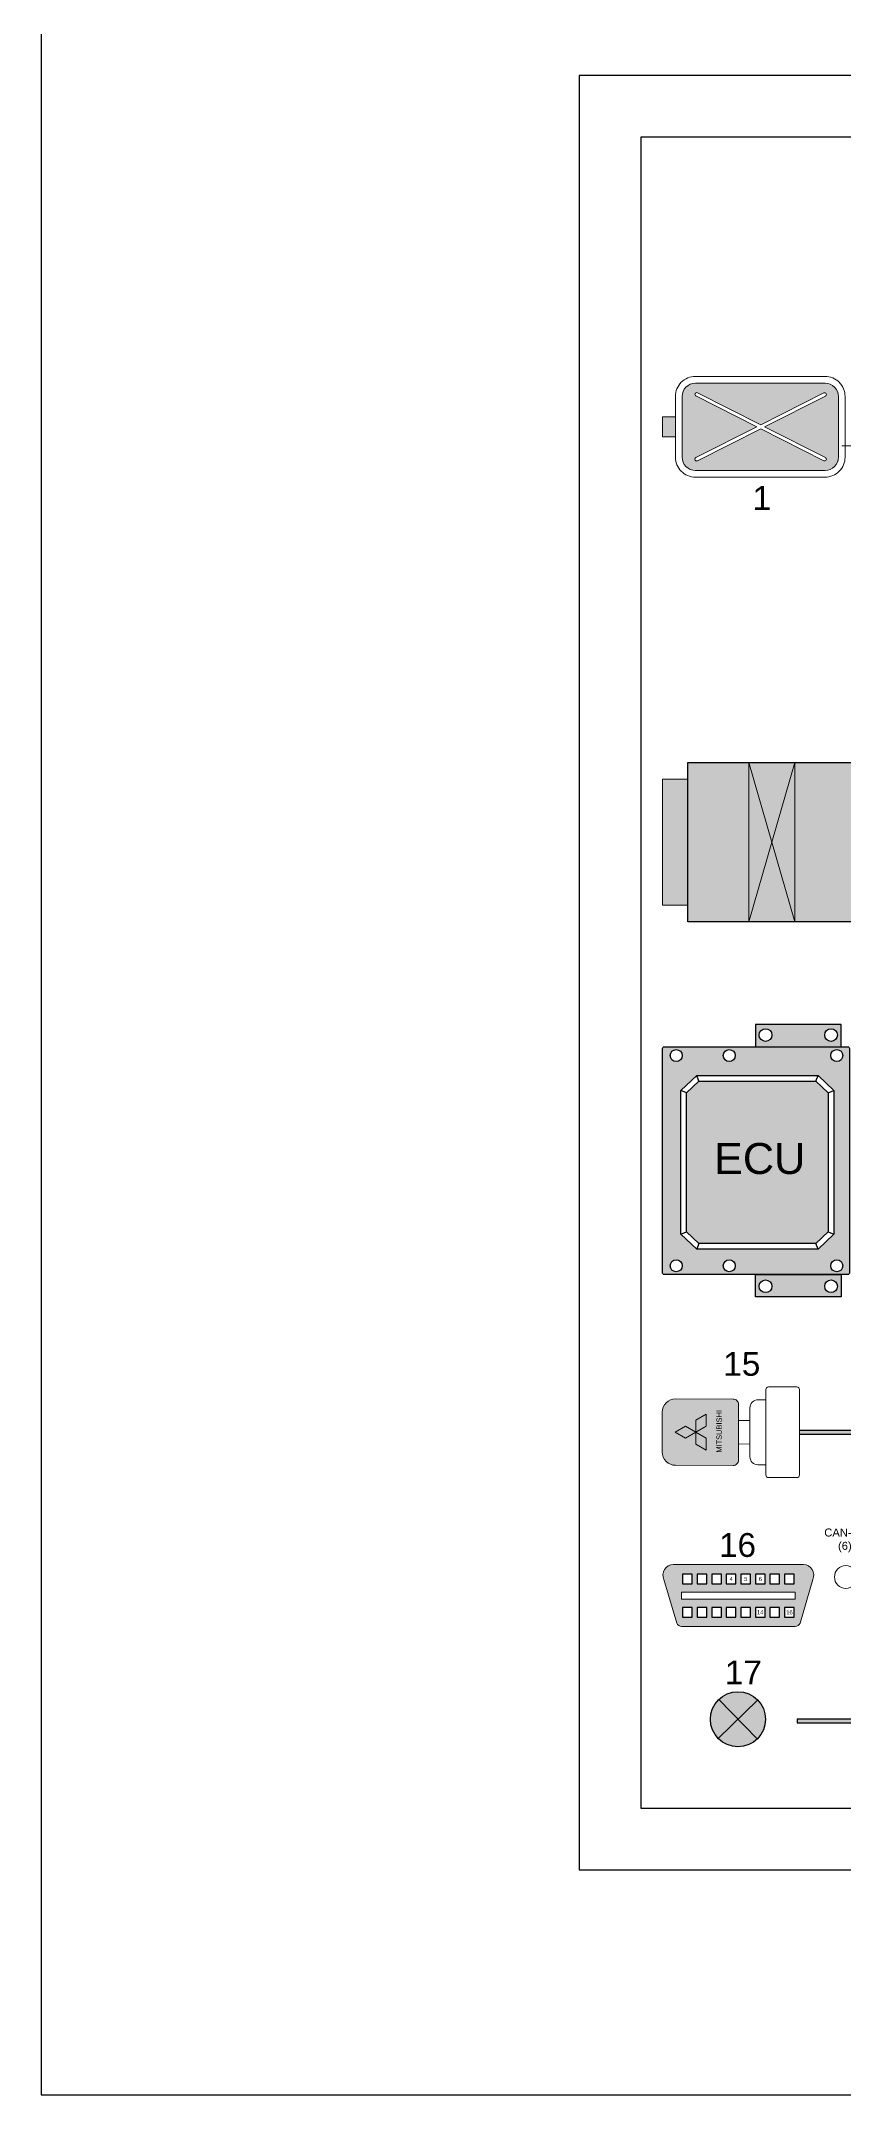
# Model space of a CAD drawing. Header units: millimetres. Extents: x -5962 to 112938, y 226746 to 349063.
# Drawn here: x -5962 to 22672, y 226746 to 300004 of the extents above; entities that cross this region are included whole.
import ezdxf

# ---------------------------------------------------------------- set-up
doc = ezdxf.new("R2010")
doc.units = ezdxf.units.MM
doc.header["$MEASUREMENT"] = 0
doc.styles.add('SPCText', font='arial.ttf')

# ---------------------------------------------------------------- blocks, each defined once
blk = doc.blocks.new('*U77')
blk.add_lwpolyline([(-173.1275, -173.1275), (173.1275, -173.1275), (173.1275, 173.1275), (-173.1275, 173.1275)], close=True)
blk = doc.blocks.new('*U78')
at = {"color": 0, "linetype": 'ByBlock', "lineweight": -2, "transparency": 16777216}
for p in [(0, 1189.0625), (519.3825, 1189.0625), (1038.765, 1189.0625), (1558.1475, 1189.0625), (2077.53, 1189.0625), (2596.9125, 1189.0625), (3116.295, 1189.0625), (3635.6775, 1189.0625), (0, 0), (519.3825, 0), (1038.765, 0), (1558.1475, 0), (2077.53, 0), (2596.9125, 0), (3116.295, 0), (3635.6775, 0)]:
    blk.add_blockref('*U77', p, dxfattribs=at)

msp = doc.modelspace()

# ---------------------------------------------------------------- hatches: boundary and pattern name
at = {"transparency": 33554666}
h = msp.add_hatch(color=8, dxfattribs=at)
h.dxf.hatch_style = 1
h.paths.add_polyline_path([(28833, 251649), (28599, 251649), (28599, 250786, -0.201666), (28456, 250446), (28456, 243687), (28833, 243687)])
h.paths.add_polyline_path([(28123, 250453), (21073, 250453), (21073, 250310), (28123, 250310, 0.414214), (28599, 250786), (28599, 251649), (28456, 251649), (28456, 250786, -0.414214)])
h.paths.add_polyline_path([(17980, 252142), (19445, 252142), (19445, 253612), (17980, 253612)], flags=9)
h.paths.add_polyline_path([(18314, 241134), (19779, 241134), (19779, 242604), (18314, 242604)], flags=9)
h.paths.add_polyline_path([(18402, 245705), (19868, 245705), (19868, 247175), (18402, 247175)], flags=9)
h.paths.add_polyline_path([(18404, 249608), (18404, 251224), (18012, 251224), (18012, 249608)], flags=9)
h.paths.add_polyline_path([(78181, 256293), (79646, 256293), (79646, 257763), (78181, 257763)], flags=9)
h.paths.add_polyline_path([(21880, 245943), (23374, 245943), (23374, 246531), (21880, 246531)], flags=9)
h.paths.add_polyline_path([(23442, 245944), (25002, 245944), (25002, 246532), (23442, 246532)], flags=9)
h.paths.add_polyline_path([(73618, 264727), (75083, 264727), (75083, 266197), (73618, 266197)], flags=9)
h.paths.add_polyline_path([(25022, 245941), (26283, 245941), (26283, 246530), (25022, 246530)], flags=9)
h.paths.add_polyline_path([(26287, 245948), (27448, 245948), (27448, 246537), (26287, 246537)], flags=9)
h.paths.add_polyline_path([(74555, 277334), (89364, 277334), (89364, 290691), (74555, 290691)], flags=9)
h.paths.add_polyline_path([(57286, 256885), (58751, 256885), (58751, 258355), (57286, 258355)], flags=9)
h.paths.add_polyline_path([(58394, 274251), (59305, 274251), (59305, 275722), (58394, 275722)], flags=9)
h.paths.add_polyline_path([(62120, 278460), (63031, 278460), (63031, 279930), (62120, 279930)], flags=9)
h.paths.add_polyline_path([(63646, 278381), (64557, 278381), (64557, 279851), (63646, 279851)], flags=9)
h.paths.add_polyline_path([(68171, 275713), (69082, 275713), (69082, 277183), (68171, 277183)], flags=9)
h.paths.add_polyline_path([(72629, 272654), (74094, 272654), (74094, 274124), (72629, 274124)], flags=9)
h.paths.add_polyline_path([(81009, 262924), (82474, 262924), (82474, 264394), (81009, 264394)], flags=9)
h.paths.add_polyline_path([(59249, 264118), (60160, 264118), (60160, 265588), (59249, 265588)], flags=9)
h.paths.add_polyline_path([(69129, 261593), (70594, 261593), (70594, 263063), (69129, 263063)], flags=9)
h.paths.add_polyline_path([(35297, 253235), (36762, 253235), (36762, 254705), (35297, 254705)], flags=9)
h.paths.add_polyline_path([(48596, 240542), (50061, 240542), (50061, 242013), (48596, 242013)], flags=9)
h.paths.add_polyline_path([(35548, 268402), (36459, 268402), (36459, 269872), (35548, 269872)], flags=9)
h.paths.add_polyline_path([(42370, 268428), (43281, 268428), (43281, 269899), (42370, 269899)], flags=9)
h.paths.add_polyline_path([(37870, 281578), (38781, 281578), (38781, 283048), (37870, 283048)], flags=9)
h.paths.add_polyline_path([(22465, 283027), (23376, 283027), (23376, 284497), (22465, 284497)], flags=9)
h.paths.add_polyline_path([(19596, 244994), (19788, 244994), (19788, 245302), (19596, 245302)], flags=9)
h.paths.add_polyline_path([(19076, 244994), (19267, 244994), (19267, 245303), (19076, 245303)], flags=9)
h.paths.add_polyline_path([(19527, 243805), (19835, 243805), (19835, 244114), (19527, 244114)], flags=9)
h.paths.add_polyline_path([(20569, 243804), (20877, 243804), (20877, 244113), (20569, 244113)], flags=9)
h.paths.add_polyline_path([(18560, 244993), (18752, 244993), (18752, 245301), (18560, 245301)], flags=9)
h.paths.add_polyline_path([(47045, 266780), (47453, 266780), (47453, 267368), (47045, 267368)], flags=9)
h.paths.add_polyline_path([(42166, 242926), (43217, 242926), (43217, 243514), (42166, 243514)], flags=9)
h.paths.add_polyline_path([(43603, 242926), (44454, 242926), (44454, 243514), (43603, 243514)], flags=9)
h.paths.add_polyline_path([(77271, 271315), (78477, 271315), (78477, 271903), (77271, 271903)], flags=9)
h.paths.add_polyline_path([(40873, 242930), (41924, 242930), (41924, 243519), (40873, 243519)], flags=9)
h.paths.add_polyline_path([(75957, 273482), (77097, 273482), (77097, 274071), (75957, 274071)], flags=9)
h.paths.add_polyline_path([(75956, 271320), (77107, 271320), (77107, 271908), (75956, 271908)], flags=9)
h.paths.add_polyline_path([(39421, 242930), (40572, 242930), (40572, 243519), (39421, 243519)], flags=9)
h.paths.add_polyline_path([(77288, 273482), (78472, 273482), (78472, 274071), (77288, 274071)], flags=9)
h.paths.add_polyline_path([(67847, 280005), (68998, 280005), (68998, 280593), (67847, 280593)], flags=9)
h.paths.add_polyline_path([(33948, 282600), (35243, 282600), (35243, 283188), (33948, 283188)], flags=9)
h.paths.add_polyline_path([(35615, 267086), (36755, 267086), (36755, 267674), (35615, 267674)], flags=9)
h.paths.add_polyline_path([(31596, 267091), (32746, 267091), (32746, 267679), (31596, 267679)], flags=9)
h.paths.add_polyline_path([(38241, 267061), (39492, 267061), (39492, 267649), (38241, 267649)], flags=9)
h.paths.add_polyline_path([(32303, 251714), (33244, 251714), (33244, 252302), (32303, 252302)], flags=9)
h.paths.add_polyline_path([(34807, 251709), (36080, 251709), (36080, 252297), (34807, 252297)], flags=9)
h.paths.add_polyline_path([(37589, 251714), (38486, 251714), (38486, 252302), (37589, 252302)], flags=9)
h.paths.add_polyline_path([(65103, 284185), (66088, 284185), (66088, 284773), (65103, 284773)], flags=9)
h.paths.add_polyline_path([(45552, 266768), (46471, 266768), (46471, 267356), (45552, 267356)], flags=9)
h.paths.add_polyline_path([(44370, 266780), (45000, 266780), (45000, 267368), (44370, 267368)], flags=9)
h.paths.add_polyline_path([(55031, 256770), (55994, 256770), (55994, 257358), (55031, 257358)], flags=9)
h.paths.add_polyline_path([(65087, 286283), (66072, 286283), (66072, 286871), (65087, 286871)], flags=9)
h.paths.add_polyline_path([(42890, 266775), (43675, 266775), (43675, 267363), (42890, 267363)], flags=9)
h.paths.add_polyline_path([(53477, 256770), (54794, 256770), (54794, 257358), (53477, 257358)], flags=9)
h.paths.add_polyline_path([(70437, 265641), (70845, 265641), (70845, 266229), (70437, 266229)], flags=9)
h.paths.add_polyline_path([(81488, 268622), (82639, 268622), (82639, 269210), (81488, 269210)], flags=9)
h.paths.add_polyline_path([(58519, 264295), (59305, 264295), (59305, 264883), (58519, 264883)], flags=9)
h.paths.add_polyline_path([(80099, 266450), (81328, 266450), (81328, 267038), (80099, 267038)], flags=9)
h.paths.add_polyline_path([(80090, 268617), (81340, 268617), (81340, 269205), (80090, 269205)], flags=9)
h.paths.add_polyline_path([(81472, 266450), (82656, 266450), (82656, 267038), (81472, 267038)], flags=9)
h.paths.add_polyline_path([(73662, 275950), (74292, 275950), (74292, 276538), (73662, 276538)], flags=9)
h.paths.add_polyline_path([(70690, 275945), (72006, 275945), (72006, 276534), (70690, 276534)], flags=9)
h.paths.add_polyline_path([(59618, 280000), (60603, 280000), (60603, 280588), (59618, 280588)], flags=9)
h.paths.add_polyline_path([(54424, 275080), (55575, 275080), (55575, 275668), (54424, 275668)], flags=9)
h.paths.add_polyline_path([(58336, 280005), (59487, 280005), (59487, 280593), (58336, 280593)], flags=9)
h.paths.add_polyline_path([(36895, 267061), (38079, 267061), (38079, 267649), (36895, 267649)], flags=9)
h.paths.add_polyline_path([(32570, 282605), (33721, 282605), (33721, 283193), (32570, 283193)], flags=9)
h.paths.add_polyline_path([(56454, 256775), (57085, 256775), (57085, 257363), (56454, 257363)], flags=9)
h.paths.add_polyline_path([(68840, 265636), (69868, 265636), (69868, 266224), (68840, 266224)], flags=9)
h.paths.add_polyline_path([(34258, 267086), (35441, 267086), (35441, 267674), (34258, 267674)], flags=9)
h.paths.add_polyline_path([(33030, 267091), (34081, 267091), (34081, 267679), (33030, 267679)], flags=9)
h.paths.add_polyline_path([(30851, 251709), (32058, 251709), (32058, 252297), (30851, 252297)], flags=9)
h.paths.add_polyline_path([(36188, 251709), (37351, 251709), (37351, 252297), (36188, 252297)], flags=9)
h.paths.add_polyline_path([(50430, 275079), (51392, 275079), (51392, 275667), (50430, 275667)], flags=9)
h.paths.add_polyline_path([(49097, 275079), (50059, 275079), (50059, 275667), (49097, 275667)], flags=9)
h.paths.add_polyline_path([(72184, 275945), (73191, 275945), (73191, 276534), (72184, 276534)], flags=9)
h.paths.add_polyline_path([(33431, 251709), (34638, 251709), (34638, 252297), (33431, 252297)], flags=9)
h.paths.add_polyline_path([(51729, 275079), (52691, 275079), (52691, 275667), (51729, 275667)], flags=9)
h.paths.add_polyline_path([(66572, 280005), (67623, 280005), (67623, 280593), (66572, 280593)], flags=9)
h.paths.add_polyline_path([(65135, 280000), (66120, 280000), (66120, 280588), (65135, 280588)], flags=9)
h.paths.add_polyline_path([(65136, 282092), (66120, 282092), (66120, 282680), (65136, 282680)], flags=9)
h.paths.add_polyline_path([(57007, 264295), (58058, 264295), (58058, 264883), (57007, 264883)], flags=9)
h.paths.add_polyline_path([(53013, 275080), (53975, 275080), (53975, 275668), (53013, 275668)], flags=9)
h.paths.add_polyline_path([(33552, 290365), (73663, 290365), (73663, 295126), (33552, 295126)], flags=9)
h.paths.add_polyline_path([(17517, 259196), (21382, 259196), (21382, 261505), (17517, 261505)], flags=9)
at = {"true_color": 0x939598, "transparency": 33554666}
h = msp.add_hatch(color=252, dxfattribs=at)
h.dxf.hatch_style = 1
h.paths.add_polyline_path([(76999, 268768, 0.193719), (76664, 269012), (76286, 269106), (74433, 267943), (74365, 267567, 0.186768), (74441, 267174), (75395, 265654, 0.171714), (75685, 265423), (76104, 265280), (77951, 266439), (78021, 266884, 0.18055), (77942, 267264)])
h.paths.add_polyline_path([(76462, 269396), (76381, 269525), (73993, 268027), (74074, 267898)])
h.paths.add_polyline_path([(76543, 269267), (76462, 269396), (74074, 267898), (74155, 267769)])
h.paths.add_polyline_path([(78313, 266486), (78232, 266615), (75844, 265117), (75925, 264988)])
h.paths.add_polyline_path([(78394, 266357), (78313, 266486), (75925, 264988), (76006, 264859)])
h.paths.add_polyline_path([(17980, 252142), (19445, 252142), (19445, 253612), (17980, 253612)], flags=9)
h.paths.add_polyline_path([(18402, 245705), (19868, 245705), (19868, 247175), (18402, 247175)], flags=9)
h.paths.add_polyline_path([(18314, 241134), (19779, 241134), (19779, 242604), (18314, 242604)], flags=9)
h.paths.add_polyline_path([(62120, 278460), (63031, 278460), (63031, 279930), (62120, 279930)], flags=9)
h.paths.add_polyline_path([(68171, 275713), (69082, 275713), (69082, 277183), (68171, 277183)], flags=9)
h.paths.add_polyline_path([(81009, 262924), (82474, 262924), (82474, 264394), (81009, 264394)], flags=9)
h.paths.add_polyline_path([(57286, 256885), (58751, 256885), (58751, 258355), (57286, 258355)], flags=9)
h.paths.add_polyline_path([(59249, 264118), (60160, 264118), (60160, 265588), (59249, 265588)], flags=9)
h.paths.add_polyline_path([(35548, 268402), (36459, 268402), (36459, 269872), (35548, 269872)], flags=9)
h.paths.add_polyline_path([(42370, 268428), (43281, 268428), (43281, 269899), (42370, 269899)], flags=9)
h.paths.add_polyline_path([(63646, 278381), (64557, 278381), (64557, 279851), (63646, 279851)], flags=9)
h.paths.add_polyline_path([(69129, 261593), (70594, 261593), (70594, 263063), (69129, 263063)], flags=9)
h.paths.add_polyline_path([(37870, 281578), (38781, 281578), (38781, 283048), (37870, 283048)], flags=9)
h.paths.add_polyline_path([(18404, 249608), (18404, 251224), (18012, 251224), (18012, 249608)], flags=9)
h.paths.add_polyline_path([(26287, 245948), (27448, 245948), (27448, 246537), (26287, 246537)], flags=9)
h.paths.add_polyline_path([(25022, 245941), (26283, 245941), (26283, 246530), (25022, 246530)], flags=9)
h.paths.add_polyline_path([(21880, 245943), (23374, 245943), (23374, 246531), (21880, 246531)], flags=9)
h.paths.add_polyline_path([(23442, 245944), (25002, 245944), (25002, 246532), (23442, 246532)], flags=9)
h.paths.add_polyline_path([(18560, 244993), (18752, 244993), (18752, 245301), (18560, 245301)], flags=9)
h.paths.add_polyline_path([(58394, 274251), (59305, 274251), (59305, 275722), (58394, 275722)], flags=9)
h.paths.add_polyline_path([(47045, 266780), (47453, 266780), (47453, 267368), (47045, 267368)], flags=9)
h.paths.add_polyline_path([(42166, 242926), (43217, 242926), (43217, 243514), (42166, 243514)], flags=9)
h.paths.add_polyline_path([(73618, 264727), (75083, 264727), (75083, 266197), (73618, 266197)], flags=9)
h.paths.add_polyline_path([(77271, 271315), (78477, 271315), (78477, 271903), (77271, 271903)], flags=9)
h.paths.add_polyline_path([(75957, 273482), (77097, 273482), (77097, 274071), (75957, 274071)], flags=9)
h.paths.add_polyline_path([(40873, 242930), (41924, 242930), (41924, 243519), (40873, 243519)], flags=9)
h.paths.add_polyline_path([(75956, 271320), (77107, 271320), (77107, 271908), (75956, 271908)], flags=9)
h.paths.add_polyline_path([(74555, 277334), (89364, 277334), (89364, 290691), (74555, 290691)], flags=9)
h.paths.add_polyline_path([(78181, 256293), (79646, 256293), (79646, 257763), (78181, 257763)], flags=9)
h.paths.add_polyline_path([(67847, 280005), (68998, 280005), (68998, 280593), (67847, 280593)], flags=9)
h.paths.add_polyline_path([(33948, 282600), (35243, 282600), (35243, 283188), (33948, 283188)], flags=9)
h.paths.add_polyline_path([(38241, 267061), (39492, 267061), (39492, 267649), (38241, 267649)], flags=9)
h.paths.add_polyline_path([(31596, 267091), (32746, 267091), (32746, 267679), (31596, 267679)], flags=9)
h.paths.add_polyline_path([(35615, 267086), (36755, 267086), (36755, 267674), (35615, 267674)], flags=9)
h.paths.add_polyline_path([(37589, 251714), (38486, 251714), (38486, 252302), (37589, 252302)], flags=9)
h.paths.add_polyline_path([(45552, 266768), (46471, 266768), (46471, 267356), (45552, 267356)], flags=9)
h.paths.add_polyline_path([(44370, 266780), (45000, 266780), (45000, 267368), (44370, 267368)], flags=9)
h.paths.add_polyline_path([(80090, 268617), (81340, 268617), (81340, 269205), (80090, 269205)], flags=9)
h.paths.add_polyline_path([(35297, 253235), (36762, 253235), (36762, 254705), (35297, 254705)], flags=9)
h.paths.add_polyline_path([(58519, 264295), (59305, 264295), (59305, 264883), (58519, 264883)], flags=9)
h.paths.add_polyline_path([(80099, 266450), (81328, 266450), (81328, 267038), (80099, 267038)], flags=9)
h.paths.add_polyline_path([(70690, 275945), (72006, 275945), (72006, 276534), (70690, 276534)], flags=9)
h.paths.add_polyline_path([(73662, 275950), (74292, 275950), (74292, 276538), (73662, 276538)], flags=9)
h.paths.add_polyline_path([(32570, 282605), (33721, 282605), (33721, 283193), (32570, 283193)], flags=9)
h.paths.add_polyline_path([(22465, 283027), (23376, 283027), (23376, 284497), (22465, 284497)], flags=9)
h.paths.add_polyline_path([(72629, 272654), (74094, 272654), (74094, 274124), (72629, 274124)], flags=9)
h.paths.add_polyline_path([(48596, 240542), (50061, 240542), (50061, 242013), (48596, 242013)], flags=9)
h.paths.add_polyline_path([(56454, 256775), (57085, 256775), (57085, 257363), (56454, 257363)], flags=9)
h.paths.add_polyline_path([(68840, 265636), (69868, 265636), (69868, 266224), (68840, 266224)], flags=9)
h.paths.add_polyline_path([(49097, 275079), (50059, 275079), (50059, 275667), (49097, 275667)], flags=9)
h.paths.add_polyline_path([(43603, 242926), (44454, 242926), (44454, 243514), (43603, 243514)], flags=9)
h.paths.add_polyline_path([(33431, 251709), (34638, 251709), (34638, 252297), (33431, 252297)], flags=9)
h.paths.add_polyline_path([(66572, 280005), (67623, 280005), (67623, 280593), (66572, 280593)], flags=9)
h.paths.add_polyline_path([(65136, 282092), (66120, 282092), (66120, 282680), (65136, 282680)], flags=9)
h.paths.add_polyline_path([(65135, 280000), (66120, 280000), (66120, 280588), (65135, 280588)], flags=9)
h.paths.add_polyline_path([(33030, 267091), (34081, 267091), (34081, 267679), (33030, 267679)], flags=9)
h.paths.add_polyline_path([(57007, 264295), (58058, 264295), (58058, 264883), (57007, 264883)], flags=9)
h.paths.add_polyline_path([(54424, 275080), (55575, 275080), (55575, 275668), (54424, 275668)], flags=9)
h.paths.add_polyline_path([(20569, 243804), (20877, 243804), (20877, 244113), (20569, 244113)], flags=9)
h.paths.add_polyline_path([(81472, 266450), (82656, 266450), (82656, 267038), (81472, 267038)], flags=9)
h.paths.add_polyline_path([(19527, 243805), (19835, 243805), (19835, 244114), (19527, 244114)], flags=9)
h.paths.add_polyline_path([(51729, 275079), (52691, 275079), (52691, 275667), (51729, 275667)], flags=9)
h.paths.add_polyline_path([(19596, 244994), (19788, 244994), (19788, 245302), (19596, 245302)], flags=9)
h.paths.add_polyline_path([(19076, 244994), (19267, 244994), (19267, 245303), (19076, 245303)], flags=9)
h.paths.add_polyline_path([(39421, 242930), (40572, 242930), (40572, 243519), (39421, 243519)], flags=9)
h.paths.add_polyline_path([(55031, 256770), (55994, 256770), (55994, 257358), (55031, 257358)], flags=9)
h.paths.add_polyline_path([(70437, 265641), (70845, 265641), (70845, 266229), (70437, 266229)], flags=9)
h.paths.add_polyline_path([(77288, 273482), (78472, 273482), (78472, 274071), (77288, 274071)], flags=9)
h.paths.add_polyline_path([(33552, 290365), (73663, 290365), (73663, 295126), (33552, 295126)], flags=9)
h.paths.add_polyline_path([(53013, 275080), (53975, 275080), (53975, 275668), (53013, 275668)], flags=9)
h.paths.add_polyline_path([(34258, 267086), (35441, 267086), (35441, 267674), (34258, 267674)], flags=9)
h.paths.add_polyline_path([(34807, 251709), (36080, 251709), (36080, 252297), (34807, 252297)], flags=9)
h.paths.add_polyline_path([(32303, 251714), (33244, 251714), (33244, 252302), (32303, 252302)], flags=9)
h.paths.add_polyline_path([(36895, 267061), (38079, 267061), (38079, 267649), (36895, 267649)], flags=9)
h.paths.add_polyline_path([(30851, 251709), (32058, 251709), (32058, 252297), (30851, 252297)], flags=9)
h.paths.add_polyline_path([(36188, 251709), (37351, 251709), (37351, 252297), (36188, 252297)], flags=9)
h.paths.add_polyline_path([(65087, 286283), (66072, 286283), (66072, 286871), (65087, 286871)], flags=9)
h.paths.add_polyline_path([(65103, 284185), (66088, 284185), (66088, 284773), (65103, 284773)], flags=9)
h.paths.add_polyline_path([(72184, 275945), (73191, 275945), (73191, 276534), (72184, 276534)], flags=9)
h.paths.add_polyline_path([(53477, 256770), (54794, 256770), (54794, 257358), (53477, 257358)], flags=9)
h.paths.add_polyline_path([(42890, 266775), (43675, 266775), (43675, 267363), (42890, 267363)], flags=9)
h.paths.add_polyline_path([(81488, 268622), (82639, 268622), (82639, 269210), (81488, 269210)], flags=9)
h.paths.add_polyline_path([(58336, 280005), (59487, 280005), (59487, 280593), (58336, 280593)], flags=9)
h.paths.add_polyline_path([(59618, 280000), (60603, 280000), (60603, 280588), (59618, 280588)], flags=9)
h.paths.add_polyline_path([(50430, 275079), (51392, 275079), (51392, 275667), (50430, 275667)], flags=9)
h.paths.add_polyline_path([(17517, 259196), (21382, 259196), (21382, 261505), (17517, 261505)], flags=9)
at = {"transparency": 33554666}
h = msp.add_hatch(color=9, dxfattribs=at)
h.dxf.hatch_style = 1
h.paths.add_polyline_path([(16900, 285163, 0.414214), (17376, 284687), (22000, 284687, 0.414214), (22476, 285163), (22476, 287328, 0.414214), (22000, 287804), (17376, 287804, 0.414214), (16900, 287328)])
h.paths.add_polyline_path([(17394, 287346, -0.999994), (17450, 287458), (19705, 286315), (21955, 287455, -0.999996), (22012, 287344), (19844, 286245), (22012, 285147, -1.000006), (21955, 285036), (19705, 286175), (17450, 285033, -1.000004), (17394, 285145), (19567, 286245)], flags=16)
h.paths.add_polyline_path([(16662, 286604), (16205, 286604), (16205, 285887), (16662, 285887)])
h = msp.add_hatch(color=8, dxfattribs=at)
h.dxf.hatch_style = 1
h.paths.add_polyline_path([(23097, 274270), (20917, 274270), (20919, 268584), (23097, 268584)])
h.paths.add_polyline_path([(19286, 274270), (17107, 274270), (17107, 268584), (19286, 268584)])
h.paths.add_polyline_path([(20102, 271429), (19286, 268584), (20919, 268584)])
h.paths.add_polyline_path([(20917, 274270), (20102, 271429), (20919, 268584)])
h.paths.add_polyline_path([(20917, 274270), (19286, 274270), (20102, 271429)])
h.paths.add_polyline_path([(20102, 271429), (19286, 274270), (19286, 268584)])
at = {"true_color": 0x636466, "transparency": 33554666}
h = msp.add_hatch(color=251, dxfattribs=at)
h.dxf.hatch_style = 1
h.paths.add_polyline_path([(17107, 273672), (16205, 273672), (16205, 269177), (17107, 269177)])
h.paths.add_polyline_path([(23887, 273672), (23097, 273672), (23097, 269177), (23887, 269177)])
at = {"transparency": 33554666}
h = msp.add_hatch(color=8, dxfattribs=at)
h.dxf.hatch_style = 1
h.paths.add_polyline_path([(22570, 264927), (19519, 264927), (19519, 264133), (22570, 264133)])
h.paths.add_polyline_path([(19649, 264547, -1), (20103, 264547, -1)], flags=16)
h.paths.add_polyline_path([(22440, 264547, -1), (21986, 264547, -1)], flags=16)
h.paths.add_polyline_path([(22110, 262486), (21667, 262907), (17502, 262907), (17059, 262486), (17059, 257535), (17502, 257114), (21667, 257114), (22110, 257535)])
h.paths.add_polyline_path([(17640, 258973), (21450, 258973), (21450, 261249), (17640, 261249)], flags=24)
h = msp.add_hatch(color=8, dxfattribs=at)
h.dxf.hatch_style = 1
h.paths.add_polyline_path([(22868, 264076, 0.414214), (22811, 264133), (16262, 264133, 0.414214), (16205, 264076), (16205, 256062, 0.414214), (16262, 256005), (22811, 256005, 0.414214), (22868, 256062)])
h.paths.add_polyline_path([(17422, 256912), (16857, 257448), (16857, 262573), (17422, 263109), (21748, 263109), (22312, 262573), (22312, 257448), (21748, 256912)], flags=16)
h.paths.add_polyline_path([(17502, 257114), (17059, 257535), (17059, 262486), (17502, 262907), (21667, 262907), (22110, 262486), (22110, 257535), (21667, 257114)], flags=0)
h.paths.add_polyline_path([(18796, 256320, -1), (18369, 256320, -1)], flags=16)
h.paths.add_polyline_path([(22630, 256320, -1), (22203, 256320, -1)], flags=16)
h.paths.add_polyline_path([(16905, 256320, -1), (16477, 256320, -1)], flags=16)
h.paths.add_polyline_path([(18369, 263818, -1), (18796, 263818, -1)], flags=16)
h.paths.add_polyline_path([(22203, 263818, -1), (22630, 263818, -1)], flags=16)
h.paths.add_polyline_path([(16477, 263818, -1), (16905, 263818, -1)], flags=16)
h.paths.add_polyline_path([(22570, 256005), (19519, 256005), (19519, 255211), (22570, 255211)])
h.paths.add_polyline_path([(22440, 255591, -1), (21986, 255591, -1)], flags=16)
h.paths.add_polyline_path([(20103, 255591, -1), (19649, 255591, -1)], flags=16)
h.paths.add_polyline_path([(17640, 258973), (21450, 258973), (21450, 261249), (17640, 261249)], flags=8)
at = {"true_color": 0x939598, "transparency": 33554666}
h = msp.add_hatch(color=252, dxfattribs=at)
h.dxf.hatch_style = 1
h.paths.add_polyline_path([(22110, 262486), (21667, 262907), (17502, 262907), (17059, 262486), (17059, 257535), (17502, 257114), (21667, 257114), (22110, 257535)])
h.paths.add_polyline_path([(17640, 258973), (21450, 258973), (21450, 261249), (17640, 261249)], flags=24)
at = {"true_color": 0x000000, "transparency": 33554666}
h = msp.add_hatch(color=18, dxfattribs=at)
h.dxf.hatch_style = 1
h.paths.add_polyline_path([(18911, 251377, 0.414214), (18720, 251568), (16665, 251572, 0.414214), (16190, 251096), (16190, 249678, 0.414214), (16665, 249203), (18720, 249198, 0.414214), (18911, 249389)])
h.paths.add_polyline_path([(17764, 249741), (17393, 249955), (17393, 250383), (17022, 250169), (16652, 250383), (17022, 250597), (17393, 250383), (17393, 250811), (17764, 251025), (17764, 250597), (17393, 250383), (17764, 250169)], flags=16)
h.paths.add_polyline_path([(18420, 249608), (18420, 251224), (18028, 251224), (18028, 249608)], flags=24)
at = {"true_color": 0xcd2027, "transparency": 33554666}
h = msp.add_hatch(color=242, dxfattribs=at)
h.dxf.hatch_style = 1
h.paths.add_polyline_path([(17764, 250169), (17393, 250383), (17393, 249955), (17764, 249741)])
h.paths.add_polyline_path([(17764, 251025), (17393, 250811), (17393, 250383), (17764, 250597)])
h.paths.add_polyline_path([(17393, 250383), (17022, 250597), (16652, 250383), (17022, 250169)])
at = {"transparency": 33554666}
h = msp.add_hatch(color=9, dxfattribs=at)
h.dxf.hatch_style = 1
h.paths.add_polyline_path([(21562, 245134, 0.551878), (21230, 245660), (21058, 245660), (16759, 245660), (16586, 245660, 0.551878), (16254, 245134), (16710, 243571, 0.302892), (16885, 243453), (20931, 243453, 0.302892), (21106, 243571)])
h.paths.add_polyline_path([(20899, 244978), (20553, 244978), (20553, 245324), (20899, 245324)], flags=16)
h.paths.add_polyline_path([(20931, 244680), (20931, 244433), (16885, 244433), (16885, 244680)], flags=16)
h.paths.add_polyline_path([(20380, 244978), (20033, 244978), (20033, 245324), (20380, 245324)], flags=16)
h.paths.add_polyline_path([(20899, 244135), (20899, 243789), (20553, 243789), (20553, 244135)], flags=16)
h.paths.add_polyline_path([(20380, 244135), (20380, 243789), (20033, 243789), (20033, 244135)], flags=16)
h.paths.add_polyline_path([(19860, 244978), (19514, 244978), (19514, 245324), (19860, 245324)], flags=16)
h.paths.add_polyline_path([(19860, 244135), (19860, 243789), (19514, 243789), (19514, 244135)], flags=16)
h.paths.add_polyline_path([(19341, 244978), (18995, 244978), (18995, 245324), (19341, 245324)], flags=16)
h.paths.add_polyline_path([(19341, 244135), (19341, 243789), (18995, 243789), (18995, 244135)], flags=16)
h.paths.add_polyline_path([(18821, 244978), (18475, 244978), (18475, 245324), (18821, 245324)], flags=16)
h.paths.add_polyline_path([(18821, 244135), (18821, 243789), (18475, 243789), (18475, 244135)], flags=16)
h.paths.add_polyline_path([(18302, 244978), (17956, 244978), (17956, 245324), (18302, 245324)], flags=16)
h.paths.add_polyline_path([(18302, 244135), (18302, 243789), (17956, 243789), (17956, 244135)], flags=16)
h.paths.add_polyline_path([(17783, 244978), (17436, 244978), (17436, 245324), (17783, 245324)], flags=16)
h.paths.add_polyline_path([(17783, 244135), (17783, 243789), (17436, 243789), (17436, 244135)], flags=16)
h.paths.add_polyline_path([(17263, 244978), (16917, 244978), (16917, 245324), (17263, 245324)], flags=16)
h.paths.add_polyline_path([(17263, 244135), (17263, 243789), (16917, 243789), (16917, 244135)], flags=16)
h.paths.add_polyline_path([(18560, 244993), (18752, 244993), (18752, 245301), (18560, 245301)], flags=8)
h.paths.add_polyline_path([(20569, 243804), (20877, 243804), (20877, 244113), (20569, 244113)], flags=8)
h.paths.add_polyline_path([(19527, 243805), (19835, 243805), (19835, 244114), (19527, 244114)], flags=8)
h.paths.add_polyline_path([(19596, 244994), (19788, 244994), (19788, 245302), (19596, 245302)], flags=8)
h.paths.add_polyline_path([(19076, 244994), (19267, 244994), (19267, 245303), (19076, 245303)], flags=8)
at = {"true_color": 0x797572, "transparency": 33554666}
h = msp.add_hatch(color=8, dxfattribs=at)
h.dxf.hatch_style = 1
h.paths.add_polyline_path([(28833, 243687), (28707, 243687), (28707, 243297, -0.081014), (28691, 243201), (28691, 240492, -0.414214), (28358, 240159), (21010, 240159), (21010, 240016), (28358, 240016, 0.414418), (28834, 240492)])
at = {"true_color": 0xc7c8ca, "transparency": 33554666}
h = msp.add_hatch(dxfattribs=at)
h.set_pattern_fill('ANSI31', color=9)
h.set_pattern_definition([(45, (0, 0), (-0.08838834765, 0.08838834765), [])])
h.paths.add_polyline_path([(19597, 240833), (18893, 240146), (19580, 239442, 0.202007), (19876, 240146, 0.195821)])
h.paths.add_polyline_path([(18893, 240146), (18206, 240849, 0.202007), (17910, 240146, 0.195821), (18190, 239459)])
h.paths.add_polyline_path([(19597, 240833, 0.414214), (18206, 240849), (18893, 240146)])
h.paths.add_polyline_path([(18893, 240146), (18190, 239459, 0.414214), (19580, 239442)])

# ---------------------------------------------------------------- linework, layer by layer
at = {"lineweight": 20}
for p, q in [((22476, 285045), (22475, 285045)), ((17764, 251025), (17393, 250811)), ((17393, 250811), (17393, 250383)), ((17764, 250597), (17764, 251025)), ((16652, 250383), (17022, 250169)), ((17393, 250383), (17764, 250169)), ((16759, 245660), (16586, 245660)), ((21058, 245660), (21230, 245660)), ((16254, 245134), (16710, 243571)), ((21562, 245134), (21106, 243571)), ((20931, 243453), (16885, 243453))]:
    msp.add_line(p, q, dxfattribs=at)
for p, q in [((17422, 263109), (16857, 262573)), ((17502, 262907), (17422, 263109)), ((21667, 262907), (21748, 263109)), ((21748, 263109), (22312, 262573)), ((17059, 262486), (16857, 262573)), ((17059, 262486), (17502, 262907)), ((21667, 262907), (22110, 262486)), ((22110, 262486), (22312, 262573)), ((16857, 257448), (17059, 257535)), ((17422, 256912), (16857, 257448)), ((17502, 257114), (17059, 257535)), ((21667, 257114), (22110, 257535)), ((21748, 256912), (22312, 257448)), ((22110, 257535), (22312, 257448)), ((17502, 257114), (17422, 256912)), ((21748, 256912), (21667, 257114)), ((21089, 250453), (28123, 250453)), ((21089, 250310), (28123, 250310)), ((18190, 239459), (19597, 240833)), ((18206, 240849), (19580, 239442)), ((18206, 240849), (19580, 239442)), ((21010, 240159), (28358, 240159)), ((21010, 240159), (21010, 240016)), ((21010, 240016), (28358, 240016))]:
    msp.add_line(p, q)
at = {"color": 7, "lineweight": 20, "true_color": 0xffffff}
for p, q in [((17022, 250597), (16652, 250383)), ((17022, 250169), (17393, 250383))]:
    msp.add_line(p, q, dxfattribs=at)
for points in [[(112938, 226746), (112938, 310846), (-5962, 310846), (-5962, 226746)], [(13226, 234771), (93226, 234771), (93226, 298780), (13226, 298780)], [(15426, 236971), (91026, 236971), (91026, 296580), (15426, 296580)], [(17107, 274270), (23097, 274270), (23097, 268584), (17107, 268584)], [(19519, 264133), (22570, 264133), (22570, 264927), (19519, 264927)], [(19519, 256005), (22570, 256005), (22570, 255211), (19519, 255211)]]:
    msp.add_lwpolyline(points, close=True)
at = {"lineweight": 20}
for points in [[(22000, 284449), (17376, 284449, -0.414214), (16662, 285163), (16662, 287328, -0.414214), (17376, 288041), (22000, 288041, -0.414214), (22714, 287328), (22714, 285163, -0.414214)], [(22000, 284687), (17376, 284687, -0.414214), (16900, 285163), (16900, 287328, -0.414214), (17376, 287804), (22000, 287804, -0.414214), (22476, 287328), (22476, 285163, -0.414214)], [(16665, 249203), (18720, 249198, 0.414214), (18911, 249389), (18911, 251377, 0.414214), (18720, 251568), (16665, 251572, 0.414214), (16190, 251096), (16190, 249678, 0.414214)], [(19886, 249223), (19606, 249223, -0.414214), (19320, 249508), (19320, 251255, -0.414214), (19606, 251540), (19886, 251540)], [(20994, 248765), (19981, 248765, -0.414214), (19886, 248860), (19886, 251903, -0.414214), (19981, 251998), (20994, 251998, -0.414214), (21089, 251903), (21089, 248860, -0.414214)]]:
    msp.add_lwpolyline(points, format="xyb", close=True, dxfattribs=at)
for points in [[(19567, 286245), (17394, 287346)], [(17450, 287458), (19705, 286315)], [(21955, 287455), (19705, 286315)], [(19844, 286245), (22012, 287344)], [(19567, 286245), (17394, 285145)], [(17450, 285033), (19705, 286175)], [(21955, 285036), (19705, 286175)], [(19844, 286245), (22012, 285147)], [(17364, 285066), (17364, 285066)], [(17107, 273672), (16205, 273672), (16205, 269177), (17107, 269177)], [(16759, 245660), (21058, 245660)]]:
    msp.add_lwpolyline(points, dxfattribs=at)
for points in [[(16662, 286604), (16205, 286604), (16205, 285887), (16662, 285887)], [(20917, 274270), (19286, 268584), (19286, 274270), (20919, 268584)], [(19320, 249962), (18911, 249964), (18911, 250802), (19320, 250801)], [(16885, 244680), (20931, 244680), (20931, 244433), (16885, 244433)]]:
    msp.add_lwpolyline(points, close=True, dxfattribs=at)
at = {"color": 85, "true_color": 0x58ba48}
msp.add_lwpolyline([(23388, 285570, 0, 150, 0), (23141, 285570, 40, 40, 0), (22586, 285570, 40, 40, 0)], format="xyseb", dxfattribs=at)
msp.add_lwpolyline([(16262, 264133), (22811, 264133, -0.414214), (22868, 264076), (22868, 256062, -0.414214), (22811, 256005), (16262, 256005, -0.414214), (16205, 256062), (16205, 264076, -0.414214)], format="xyb", close=True)
for points in [[(17422, 263109), (21748, 263109)], [(16857, 257448), (16857, 262573)], [(17059, 257535), (17059, 262486)], [(17502, 262907), (21667, 262907)], [(22110, 262486), (22110, 257535)], [(22312, 262573), (22312, 257448)], [(21748, 256912), (17422, 256912)], [(21667, 257114), (17502, 257114)]]:
    msp.add_lwpolyline(points)
at = {"color": 7, "lineweight": 20, "true_color": 0xffffff}
for points in [[(17022, 250169), (16652, 250383), (17022, 250597), (17393, 250383)], [(17393, 250383), (17393, 250811), (17764, 251025), (17764, 250597)], [(17393, 249955), (17393, 250383), (17764, 250169), (17764, 249741)]]:
    msp.add_lwpolyline(points, close=True, dxfattribs=at)
for centre, radius in [((19876, 264547), 227), ((22213, 264547), 227), ((16691, 263818), 214), ((18583, 263818), 214), ((22417, 263818), 214), ((16691, 256320), 214), ((18583, 256320), 214), ((22417, 256320), 214), ((19876, 255591), 227), ((22213, 255591), 227), ((18893, 240146), 983)]:
    msp.add_circle(centre, radius)
at = {"color": 32, "lineweight": 20, "true_color": 0xcd6928}
msp.add_circle((22739, 245219), 405, dxfattribs=at)
at = {"lineweight": 20}
for centre, radius, start, end in [((17422, 287402), 62.5, 63.13597, 243.13597), ((21984, 287399), 62.5, 296.86403, 116.86403), ((17422, 285089), 62.5, 116.86387, 296.86403), ((21984, 285091), 62.5, 243.13608, 63.13597), ((16586, 245292), 368, 90, 205.57338), ((21230, 245292), 368, 334.42662, 90), ((16885, 243644), 190, 202.59553, 270), ((20931, 243644), 190, 270, 337.40447)]:
    msp.add_arc(centre, radius, start, end, dxfattribs=at)

# ---------------------------------------------------------------- block references
msp.add_blockref('*U78', (17090, 243962), dxfattribs=at)

# ---------------------------------------------------------------- texts
at = {"lineweight": 20, "char_height": 850, "attachment_point": 1, "style": 'SPCText'}
for s, insert in [('1 ', (19416, 284133)), ('15 ', (18370, 253247)), ('16 ', (18216, 246786)), ('17 ', (18426, 242240))]:
    msp.add_mtext_dynamic_manual_height_columns(s, width=329.39, gutter_width=1, heights=[0], dxfattribs=dict(at, insert=insert))
at = {"insert": (18039, 260699), "char_height": 1104.3, "attachment_point": 1, "style": 'SPCText'}
msp.add_mtext_dynamic_manual_height_columns('ECU', width=482.34, gutter_width=1, heights=[0], dxfattribs=at)
at = {"lineweight": 20, "insert": (18320, 249609), "char_height": 190.25, "attachment_point": 7, "rotation": 90, "style": 'SPCText', "bg_fill": 1, "box_fill_scale": 1.5, "bg_fill_color": 0, "bg_fill_true_color": 0, "bg_fill_transparency": 0}
msp.add_mtext_dynamic_manual_height_columns('\\pxqc;{\\C256;\\c16777215;MITSUBISHI}', width=1610.01, gutter_width=1, heights=[121], dxfattribs=at)
at = {"color": 32, "lineweight": 20, "true_color": 0xcd6928, "insert": (21972, 246949), "char_height": 285.4, "attachment_point": 1, "style": 'SPCText'}
msp.add_mtext_dynamic_manual_height_columns('CAN-Hi\\P\\pxqc;(6)', width=1467.3, gutter_width=1, heights=[0], dxfattribs=at)
at = {"color": 13, "lineweight": 20, "true_color": 0xfb6551, "attachment_point": 5, "style": 'SPCText'}
for s, insert, char_height in [('4', (18652, 245149), 150), ('5', (19172, 245149), 150), ('6', (19691, 245149), 150), ('14', (19687, 243962), 149.8), ('16', (20730, 243960), 149.8)]:
    msp.add_mtext_dynamic_manual_height_columns(s, width=1300, gutter_width=1, heights=[1300], dxfattribs=dict(at, insert=insert, char_height=char_height))

doc.saveas('drawing.dxf')
